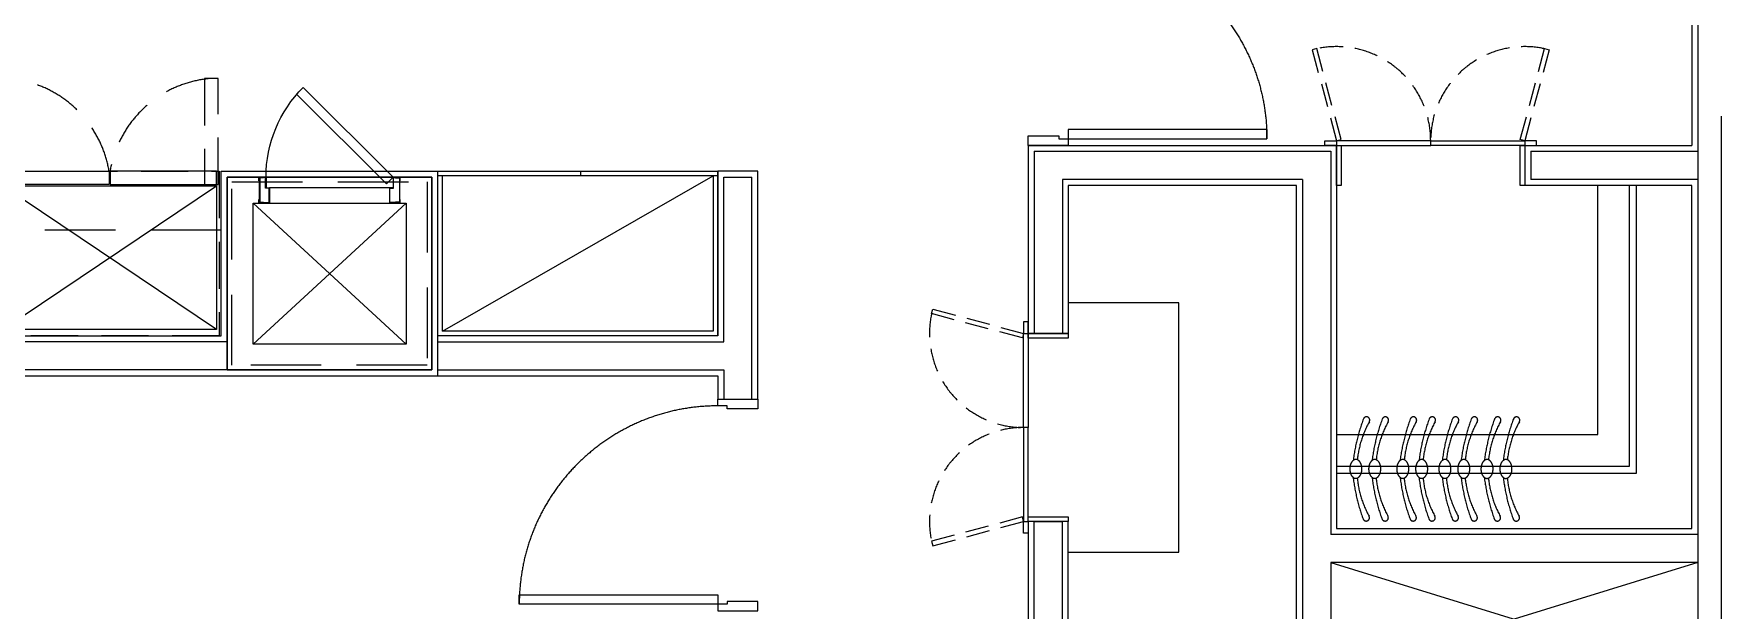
# Model space of a CAD drawing. Header units: millimetres. Extents: x 10000 to 302800, y 6800 to 229018.
# Drawn here: x 181806 to 188978, y 43375 to 45828 of the extents above; entities that cross this region are included whole.
import ezdxf

# ---------------------------------------------------------------- set-up
doc = ezdxf.new("R2010")
doc.units = ezdxf.units.MM
doc.header["$LTSCALE"] = 400
doc.header["$MEASUREMENT"] = 0
for name, pattern in [('X-GRID_5~ROOF$0$CENTER2', [1.125, 0.75, -0.125, 0.125, -0.125]), ('X-ROOM TYPE-SR-2bay corner$0$HIDDEN', [0.375, 0.25, -0.125]), ('X-ROOM TYPE-SR-2bay corner$0$PHANTOM2', [1.25, 0.625, -0.125, 0.125, -0.125, 0.125, -0.125]), ('X-ROOM TYPE-SR-2bay corner$0$X-ROOM TYPE-HOTEL-DS-1$0$DASHED', [3, 2, -1]), ('X-ROOM TYPE-SR-2bay corner$0$X-ROOM TYPE-SR-2bay_1$0$PHANTOM2', [1.25, 0.625, -0.125, 0.125, -0.125, 0.125, -0.125])]:
    doc.linetypes.add(name, pattern=pattern)
doc.layers.get('0').update_dxf_attribs({"linetype": 'CONTINUOUS'})
for name, color, linetype in [('A-TXT1', 3, 'CONTINUOUS'), ('X-GRID_5~ROOF$0$A-CEN1', 1, 'X-GRID_5~ROOF$0$CENTER2'), ('X-INT-HOTEL-9F~20F$0$A-DOOR', 4, 'CONTINUOUS'), ('X-ROOM TYPE-SR-2bay corner$0$.WA_BUILT-IN LOW', 252, 'CONTINUOUS'), ('X-ROOM TYPE-SR-2bay corner$0$.WA_Built-in_Lower', 252, 'CONTINUOUS'), ('X-ROOM TYPE-SR-2bay corner$0$.WA_Door Swing', 252, 'CONTINUOUS'), ('X-ROOM TYPE-SR-2bay corner$0$.WA_Wall-Finish', 252, 'CONTINUOUS'), ('X-ROOM TYPE-SR-2bay corner$0$A-OPEN2', 252, 'X-ROOM TYPE-SR-2bay corner$0$X-ROOM TYPE-HOTEL-DS-1$0$DASHED'), ('X-ROOM TYPE-SR-2bay corner$0$A-WALD', 7, 'CONTINUOUS'), ('X-ROOM TYPE-SR-2bay corner$0$X-ROOM TYPE-SR-2bay_1$0$__Door-bomba', 252, 'CONTINUOUS')]:
    doc.layers.add(name, color=color, linetype=linetype)

# ---------------------------------------------------------------- blocks, each defined once
blk = doc.blocks.new('X-GRID_5~ROOF')
at = {"layer": 'X-GRID_5~ROOF$0$A-CEN1', "ltscale": 10}
blk.add_line((184198.8, 81871.2), (184198.8, 33068.4), dxfattribs=at)
blk = doc.blocks.new('X-ROOM TYPE-SR-2bay corner$0$DOOR-900-11')
at = {"color": 8, "linetype": 'X-ROOM TYPE-SR-2bay corner$0$X-ROOM TYPE-SR-2bay_1$0$PHANTOM2', "ltscale": 200}
blk.add_arc((-85, 28), 844, 90, 180, dxfattribs=at)
at = {"layer": 'X-ROOM TYPE-SR-2bay corner$0$X-ROOM TYPE-SR-2bay_1$0$__Door-bomba'}
for points in [[(85, 900), (85, 860), (-45, 860), (-45, 872), (-85, 872), (-85, 900)], [(-85, 28), (-929, 28), (-929, 68), (-85, 68)], [(85, 0), (85, 40), (-45, 40), (-45, 28), (-85, 28), (-85, 0)]]:
    blk.add_lwpolyline(points, close=True, dxfattribs=at)
blk = doc.blocks.new('X-ROOM TYPE-SR-2bay corner$0$DOOR-900')
at = {"linetype": 'X-ROOM TYPE-SR-2bay corner$0$X-ROOM TYPE-SR-2bay_1$0$PHANTOM2', "ltscale": 200}
blk.add_arc((-28, -85), 844, 180, 270, dxfattribs=at)
at = {"layer": 'X-ROOM TYPE-SR-2bay corner$0$X-ROOM TYPE-SR-2bay_1$0$__Door-bomba'}
for points in [[(-900, 85), (-860, 85), (-860, -45), (-872, -45), (-872, -85), (-900, -85)], [(0, 85), (-40, 85), (-40, -45), (-28, -45), (-28, -85), (0, -85)], [(-28, -85), (-28, -929), (-68, -929), (-68, -85)]]:
    blk.add_lwpolyline(points, close=True, dxfattribs=at)
blk = doc.blocks.new('X-ROOM TYPE-SR-2bay corner$0$REF-604L')
at = {"layer": 'X-ROOM TYPE-SR-2bay corner$0$.WA_Built-in_Lower', "ltscale": 2}
for p, q in [((-454, 27), (454, 638)), ((454, 27), (-454, 638))]:
    blk.add_line(p, q, dxfattribs=at)
at = {"layer": 'X-ROOM TYPE-SR-2bay corner$0$.WA_Built-in_Lower', "linetype": 'X-ROOM TYPE-SR-2bay corner$0$HIDDEN', "ltscale": 2}
for points in [[(-461, 643), (-461, 1095), (-404, 1095), (-404, 643)], [(461, 643), (461, 1095), (404, 1095), (404, 643)], [(-466, 700), (466, 700), (466, 0), (-466, 0)]]:
    blk.add_lwpolyline(points, close=True, dxfattribs=at)
at = {"layer": 'X-ROOM TYPE-SR-2bay corner$0$.WA_Built-in_Lower'}
for points in [[(-454, 700), (-2, 700), (-2, 643), (-454, 643)], [(2, 643), (454, 643), (454, 700), (2, 700)], [(-454, 638), (454, 638), (454, 27), (-454, 27)]]:
    blk.add_lwpolyline(points, close=True, dxfattribs=at)
at = {"layer": 'X-ROOM TYPE-SR-2bay corner$0$.WA_Built-in_Lower', "linetype": 'X-ROOM TYPE-SR-2bay corner$0$HIDDEN', "ltscale": 2}
for centre, start, end in [((-470.1, 621.9), 9.47317, 85.45172), ((470.1, 621.9), 94.54828, 170.52683)]:
    blk.add_arc(centre, 474.6, start, end, dxfattribs=at)
blk = doc.blocks.new('X-ROOM TYPE-SR-2bay corner')
blk.add_line((182418.8, 62091.2), (182418.8, 62091.2))
at = {"layer": 'X-ROOM TYPE-SR-2bay corner$0$.WA_BUILT-IN LOW', "linetype": 'X-ROOM TYPE-SR-2bay corner$0$HIDDEN', "ltscale": 50}
blk.add_line((178763.9, 62956.1), (179914.1, 63616.1), dxfattribs=at)
at = {"layer": 'X-ROOM TYPE-SR-2bay corner$0$.WA_BUILT-IN LOW', "linetype": 'X-ROOM TYPE-SR-2bay corner$0$HIDDEN', "ltscale": 100}
for points in [[(182563.8, 62381.2), (183808.8, 62381.2), (183808.8, 63576.2)], [(182563.8, 62351.2), (183838.8, 62351.2), (183838.8, 63576.2)]]:
    blk.add_lwpolyline(points, dxfattribs=at)
for centre, radius, start, end in [((183415.1, 62307.8), 786.7, 159.56514, 172.83201), ((183066.5, 62367.1), 416.5, 150.73681, 174.23382), ((182690.9, 62577.6), 13.9, 330.73681, 159.56514), ((183495.3, 62307.8), 786.7, 159.56514, 172.83201), ((183146.7, 62367.1), 416.5, 150.73681, 174.23382), ((182771.2, 62577.6), 13.9, 330.73681, 159.56514), ((183614.5, 62307.8), 786.7, 159.56514, 172.83201), ((183265.9, 62367.1), 416.5, 150.73681, 174.23382), ((182890.4, 62577.6), 13.9, 330.73681, 159.56514), ((183694.8, 62307.8), 786.7, 159.56514, 172.83201), ((183346.2, 62367.1), 416.5, 150.73681, 174.23382), ((182970.6, 62577.6), 13.9, 330.73681, 159.56514), ((183793.6, 62307.8), 786.7, 159.56514, 172.83201), ((183445, 62367.1), 416.5, 150.73681, 174.23382), ((183069.4, 62577.6), 13.9, 330.73681, 159.56514), ((183873.8, 62307.8), 786.7, 159.56514, 172.83201), ((183525.2, 62367.1), 416.5, 150.73681, 174.23382), ((183149.7, 62577.6), 13.9, 330.73681, 159.56514), ((183972.6, 62307.6), 786.7, 159.56514, 172.83201), ((183624, 62367), 416.5, 150.73681, 174.23382), ((183248.4, 62577.4), 13.9, 330.73681, 159.56514), ((184052.8, 62307.6), 786.7, 159.56514, 172.83201), ((183704.2, 62367), 416.5, 150.73681, 174.23382), ((183328.7, 62577.4), 13.9, 330.73681, 159.56514), ((183415.4, 62427.8), 786.7, 186.83438, 200.10125), ((183066.5, 62370.4), 416.5, 185.43257, 208.92959), ((183495.7, 62427.8), 786.7, 186.83438, 200.10125), ((183146.7, 62370.4), 416.5, 185.43257, 208.92959), ((183614.9, 62427.8), 786.7, 186.83438, 200.10125), ((183265.9, 62370.4), 416.5, 185.43257, 208.92959), ((183695.1, 62427.8), 786.7, 186.83438, 200.10125), ((183346.2, 62370.4), 416.5, 185.43257, 208.92959), ((183793.9, 62427.8), 786.7, 186.83438, 200.10125), ((183445, 62370.4), 416.5, 185.43257, 208.92959), ((183874.1, 62427.8), 786.7, 186.83438, 200.10125), ((183525.2, 62370.4), 416.5, 185.43257, 208.92959), ((183972.9, 62427.6), 786.7, 186.83438, 200.10125), ((183624, 62370.3), 416.5, 185.43257, 208.92959), ((184053.2, 62427.6), 786.7, 186.83438, 200.10125), ((183704.2, 62370.3), 416.5, 185.43257, 208.92959), ((182689.7, 62162.2), 13.9, 200.10125, 28.92959), ((182770, 62162.2), 13.9, 200.10125, 28.92959), ((182889.2, 62162.2), 13.9, 200.10125, 28.92959), ((182969.4, 62162.2), 13.9, 200.10125, 28.92959), ((183068.2, 62162.2), 13.9, 200.10125, 28.92959), ((183148.4, 62162.2), 13.9, 200.10125, 28.92959), ((183247.2, 62162), 13.9, 200.10125, 28.92959), ((183327.5, 62162), 13.9, 200.10125, 28.92959)]:
    blk.add_arc(centre, radius, start, end, dxfattribs=at)
at = {"layer": 'X-ROOM TYPE-SR-2bay corner$0$.WA_BUILT-IN LOW', "linetype": 'X-ROOM TYPE-SR-2bay corner$0$HIDDEN', "ltscale": 50}
for centre, radius, start, end in [((182664.4, 62374.8), 43.7, 147.15472, 164.95346), ((182653, 62382.1), 30.1, 122.68504, 147.15472), ((182645.9, 62393.2), 16.9, 89.8332, 122.68504), ((182645.9, 62393.2), 16.9, 56.98135, 89.8332), ((182638.7, 62382.1), 30.1, 32.51167, 56.98135), ((182627.2, 62374.9), 43.7, 14.71293, 32.51167), ((182744.6, 62374.8), 43.7, 147.15472, 164.95346), ((182733.2, 62382.1), 30.1, 122.68504, 147.15472), ((182726.1, 62393.2), 16.9, 89.8332, 122.68504), ((182726.1, 62393.2), 16.9, 56.98135, 89.8332), ((182718.9, 62382.1), 30.1, 32.51167, 56.98135), ((182707.5, 62374.9), 43.7, 14.71293, 32.51167), ((182863.8, 62374.8), 43.7, 147.15472, 164.95346), ((182852.5, 62382.1), 30.1, 122.68504, 147.15472), ((182845.3, 62393.2), 16.9, 89.8332, 122.68504), ((182845.3, 62393.2), 16.9, 56.98135, 89.8332), ((182838.1, 62382.1), 30.1, 32.51167, 56.98135), ((182826.7, 62374.9), 43.7, 14.71293, 32.51167), ((182944.1, 62374.8), 43.7, 147.15472, 164.95346), ((182932.7, 62382.1), 30.1, 122.68504, 147.15472), ((182925.6, 62393.2), 16.9, 89.8332, 122.68504), ((182925.6, 62393.2), 16.9, 56.98135, 89.8332), ((182918.4, 62382.1), 30.1, 32.51167, 56.98135), ((182906.9, 62374.9), 43.7, 14.71293, 32.51167), ((183042.9, 62374.8), 43.7, 147.15472, 164.95346), ((183031.5, 62382.1), 30.1, 122.68504, 147.15472), ((183024.3, 62393.2), 16.9, 89.8332, 122.68504), ((183024.3, 62393.2), 16.9, 56.98135, 89.8332), ((183017.1, 62382.1), 30.1, 32.51167, 56.98135), ((183005.7, 62374.9), 43.7, 14.71293, 32.51167), ((183123.1, 62374.8), 43.7, 147.15472, 164.95346), ((183111.7, 62382.1), 30.1, 122.68504, 147.15472), ((183104.6, 62393.2), 16.9, 89.8332, 122.68504), ((183104.6, 62393.2), 16.9, 56.98135, 89.8332), ((183097.4, 62382.1), 30.1, 32.51167, 56.98135), ((183086, 62374.9), 43.7, 14.71293, 32.51167), ((183221.9, 62374.6), 43.7, 147.15472, 164.95346), ((183210.5, 62381.9), 30.1, 122.68504, 147.15472), ((183203.4, 62393), 16.9, 89.8332, 122.68504), ((183203.4, 62393), 16.9, 56.98135, 89.8332), ((183196.2, 62382), 30.1, 32.51167, 56.98135), ((183184.7, 62374.7), 43.7, 14.71293, 32.51167), ((183302.1, 62374.6), 43.7, 147.15472, 164.95346), ((183290.7, 62381.9), 30.1, 122.68504, 147.15472), ((183283.6, 62393), 16.9, 89.8332, 122.68504), ((183283.6, 62393), 16.9, 56.98135, 89.8332), ((183276.4, 62382), 30.1, 32.51167, 56.98135), ((183265, 62374.7), 43.7, 14.71293, 32.51167), ((182682.4, 62369.9), 62.4, 164.95346, 179.8332), ((182682.4, 62369.9), 62.4, 179.8332, 194.71293), ((182664.3, 62365.2), 43.7, 194.71293, 212.51167), ((182652.9, 62357.9), 30.1, 212.51167, 236.98135), ((182645.7, 62346.8), 16.9, 236.98135, 269.8332), ((182645.7, 62346.8), 16.9, 269.8332, 302.68504), ((182638.6, 62357.9), 30.1, 302.68504, 327.15472), ((182627.2, 62365.3), 43.7, 327.15472, 344.95346), ((182609.2, 62370.1), 62.4, 344.95346, 359.8332), ((182609.2, 62370.1), 62.4, 359.8332, 14.71293), ((182762.6, 62369.9), 62.4, 164.95346, 179.8332), ((182762.6, 62369.9), 62.4, 179.8332, 194.71293), ((182744.6, 62365.2), 43.7, 194.71293, 212.51167), ((182733.2, 62357.9), 30.1, 212.51167, 236.98135), ((182726, 62346.8), 16.9, 236.98135, 269.8332), ((182726, 62346.8), 16.9, 269.8332, 302.68504), ((182718.8, 62357.9), 30.1, 302.68504, 327.15472), ((182707.4, 62365.3), 43.7, 327.15472, 344.95346), ((182689.4, 62370.1), 62.4, 344.95346, 359.8332), ((182689.4, 62370.1), 62.4, 359.8332, 14.71293), ((182881.9, 62369.9), 62.4, 164.95346, 179.8332), ((182881.9, 62369.9), 62.4, 179.8332, 194.71293), ((182863.8, 62365.2), 43.7, 194.71293, 212.51167), ((182852.4, 62357.9), 30.1, 212.51167, 236.98135), ((182845.2, 62346.8), 16.9, 236.98135, 269.8332), ((182845.2, 62346.8), 16.9, 269.8332, 302.68504), ((182838.1, 62357.9), 30.1, 302.68504, 327.15472), ((182826.7, 62365.3), 43.7, 327.15472, 344.95346), ((182808.7, 62370.1), 62.4, 344.95346, 359.8332), ((182808.7, 62370.1), 62.4, 359.8332, 14.71293), ((182962.1, 62369.9), 62.4, 164.95346, 179.8332), ((182962.1, 62369.9), 62.4, 179.8332, 194.71293), ((182944, 62365.2), 43.7, 194.71293, 212.51167), ((182932.6, 62357.9), 30.1, 212.51167, 236.98135), ((182925.4, 62346.8), 16.9, 236.98135, 269.8332), ((182925.4, 62346.8), 16.9, 269.8332, 302.68504), ((182918.3, 62357.9), 30.1, 302.68504, 327.15472), ((182906.9, 62365.3), 43.7, 327.15472, 344.95346), ((182888.9, 62370.1), 62.4, 344.95346, 359.8332), ((182888.9, 62370.1), 62.4, 359.8332, 14.71293), ((183060.9, 62369.9), 62.4, 164.95346, 179.8332), ((183060.9, 62369.9), 62.4, 179.8332, 194.71293), ((183042.8, 62365.2), 43.7, 194.71293, 212.51167), ((183031.4, 62357.9), 30.1, 212.51167, 236.98135), ((183024.2, 62346.8), 16.9, 236.98135, 269.8332), ((183024.2, 62346.8), 16.9, 269.8332, 302.68504), ((183017.1, 62357.9), 30.1, 302.68504, 327.15472), ((183005.7, 62365.3), 43.7, 327.15472, 344.95346), ((182987.7, 62370.1), 62.4, 344.95346, 359.8332), ((182987.7, 62370.1), 62.4, 359.8332, 14.71293), ((183141.1, 62369.9), 62.4, 164.95346, 179.8332), ((183141.1, 62369.9), 62.4, 179.8332, 194.71293), ((183123.1, 62365.2), 43.7, 194.71293, 212.51167), ((183111.6, 62357.9), 30.1, 212.51167, 236.98135), ((183104.4, 62346.8), 16.9, 236.98135, 269.8332), ((183104.4, 62346.8), 16.9, 269.8332, 302.68504), ((183097.3, 62357.9), 30.1, 302.68504, 327.15472), ((183085.9, 62365.3), 43.7, 327.15472, 344.95346), ((183067.9, 62370.1), 62.4, 344.95346, 359.8332), ((183067.9, 62370.1), 62.4, 359.8332, 14.71293), ((183239.9, 62369.7), 62.4, 164.95346, 179.8332), ((183239.9, 62369.7), 62.4, 179.8332, 194.71293), ((183221.8, 62365), 43.7, 194.71293, 212.51167), ((183210.4, 62357.7), 30.1, 212.51167, 236.98135), ((183203.2, 62346.6), 16.9, 236.98135, 269.8332), ((183203.2, 62346.6), 16.9, 269.8332, 302.68504), ((183196.1, 62357.8), 30.1, 302.68504, 327.15472), ((183184.7, 62365.1), 43.7, 327.15472, 344.95346), ((183166.7, 62369.9), 62.4, 344.95346, 359.8332), ((183166.7, 62369.9), 62.4, 359.8332, 14.71293), ((183320.1, 62369.7), 62.4, 164.95346, 179.8332), ((183320.1, 62369.7), 62.4, 179.8332, 194.71293), ((183302.1, 62365), 43.7, 194.71293, 212.51167), ((183290.7, 62357.7), 30.1, 212.51167, 236.98135), ((183283.5, 62346.6), 16.9, 236.98135, 269.8332), ((183283.5, 62346.6), 16.9, 269.8332, 302.68504), ((183276.3, 62357.8), 30.1, 302.68504, 327.15472), ((183264.9, 62365.1), 43.7, 327.15472, 344.95346), ((183246.9, 62369.9), 62.4, 344.95346, 359.8332), ((183246.9, 62369.9), 62.4, 359.8332, 14.71293)]:
    blk.add_arc(centre, radius, start, end, dxfattribs=at)
at = {"layer": 'X-ROOM TYPE-SR-2bay corner$0$.WA_Built-in_Lower'}
for p, q in [((179934.1, 63616.1), (178743.9, 63616.1)), ((179351.5, 63616.2), (179351.5, 63636.2)), ((181893.8, 63076.2), (181423.8, 63076.2)), ((181893.8, 62016.2), (181893.8, 63076.2)), ((181423.8, 62016.2), (181893.8, 62016.2))]:
    blk.add_line(p, q, dxfattribs=at)
at = {"layer": 'X-ROOM TYPE-SR-2bay corner$0$.WA_Built-in_Lower', "linetype": 'X-ROOM TYPE-SR-2bay corner$0$HIDDEN', "ltscale": 3}
blk.add_line((177823.9, 63386.1), (174298.8, 63386.1), dxfattribs=at)
at = {"layer": 'X-ROOM TYPE-SR-2bay corner$0$.WA_Built-in_Lower', "linetype": 'X-ROOM TYPE-SR-2bay corner$0$HIDDEN'}
for points in [[(182583.1, 63771.4), (182479.6, 64157.7), (182460.3, 64152.6), (182563.8, 63766.2)], [(183344.5, 63771.4), (183448, 64157.7), (183467.3, 64152.6), (183363.8, 63766.2)], [(181228.6, 62926.9), (180842.3, 63030.4), (180847.4, 63049.7), (181233.8, 62946.2)], [(181228.6, 62165.5), (180842.3, 62062), (180847.4, 62042.7), (181233.8, 62146.2)]]:
    blk.add_lwpolyline(points, close=True, dxfattribs=at)
at = {"layer": 'X-ROOM TYPE-SR-2bay corner$0$.WA_Built-in_Lower'}
for points in [[(182563.8, 63766.2), (182563.8, 63746.2), (182513.8, 63746.2), (182513.8, 63766.2)], [(182563.8, 63746.2), (182963.8, 63746.2), (182963.8, 63766.2), (182563.8, 63766.2)], [(183363.8, 63746.2), (182963.8, 63746.2), (182963.8, 63766.2), (183363.8, 63766.2)], [(183363.8, 63766.2), (183363.8, 63746.2), (183413.8, 63746.2), (183413.8, 63766.2)], [(182563.8, 63576.2), (182563.8, 63746.2), (182583.8, 63746.2), (182583.8, 63576.2)], [(183343.8, 63576.2), (183343.8, 63746.2), (183363.8, 63746.2), (183363.8, 63576.2)], [(178743.9, 63636.1), (179934.1, 63636.2), (179934.1, 62936.2), (178743.9, 62936.1)], [(181233.8, 62946.2), (181253.8, 62946.2), (181253.8, 62996.2), (181233.8, 62996.2)], [(181253.8, 62946.2), (181253.8, 62546.2), (181233.8, 62546.2), (181233.8, 62946.2)], [(181423.8, 62926.2), (181253.8, 62926.2), (181253.8, 62946.2), (181423.8, 62946.2)], [(181253.8, 62146.2), (181253.8, 62546.2), (181233.8, 62546.2), (181233.8, 62146.2)], [(181233.8, 62146.2), (181253.8, 62146.2), (181253.8, 62096.2), (181233.8, 62096.2)], [(181423.8, 62146.2), (181253.8, 62146.2), (181253.8, 62166.2), (181423.8, 62166.2)]]:
    blk.add_lwpolyline(points, close=True, dxfattribs=at)
for points in [[(179914.1, 63616.2), (179914.1, 62956.2), (178763.9, 62956.1), (178763.9, 63616.1)], [(182563.8, 62516.2), (183673.8, 62516.2), (183673.8, 63576.2)]]:
    blk.add_lwpolyline(points, dxfattribs=at)
at = {"layer": 'X-ROOM TYPE-SR-2bay corner$0$.WA_Built-in_Lower', "linetype": 'X-ROOM TYPE-SR-2bay corner$0$HIDDEN'}
for centre, start, end in [((182563.8, 63766.2), 359.99974, 102.13402), ((183363.8, 63766.2), 77.86598, 180.00026), ((181233.8, 62946.2), 167.86598, 270.00026), ((181233.8, 62146.2), 89.99974, 192.13402)]:
    blk.add_arc(centre, 400, start, end, dxfattribs=at)
at = {"layer": 'X-ROOM TYPE-SR-2bay corner$0$.WA_Wall-Finish'}
for p, q in [((181253.8, 63746.2), (182563.8, 63746.2)), ((182563.8, 63746.2), (182563.8, 62116.2)), ((183363.8, 63746.2), (184073.8, 63746.2)), ((183363.8, 63746.2), (183363.8, 63576.2)), ((178743.9, 62766.1), (178743.9, 63636.1)), ((180104.1, 62666.2), (180104.1, 63636.2)), ((182393.8, 63576.2), (181423.8, 63576.2)), ((181423.8, 63576.2), (181423.8, 62946.2)), ((182393.8, 61516.2), (182393.8, 63576.2)), ((184073.8, 63576.2), (183363.8, 63576.2)), ((184073.8, 62116.2), (184073.8, 63576.2)), ((173848.8, 62766.2), (178743.9, 62766.1)), ((179934.1, 62766.2), (179934.1, 62666.2)), ((181423.8, 61516.2), (181423.8, 62146.2)), ((182563.8, 62116.2), (184073.8, 62116.2))]:
    blk.add_line(p, q, dxfattribs=at)
at = {"layer": 'X-ROOM TYPE-SR-2bay corner$0$.WA_Wall-Finish', "ltscale": 2}
for p, q in [((181253.8, 63746.2), (181253.8, 62946.2)), ((180104.1, 63636.2), (179934.1, 63636.2)), ((179934.1, 62936.2), (179934.1, 63636.2)), ((179934.1, 62936.2), (178743.9, 62936.1)), ((181423.8, 62946.2), (181253.8, 62946.2)), ((178743.9, 62766.1), (179934.1, 62766.2)), ((179934.1, 62666.2), (180104.1, 62666.2)), ((181423.8, 62146.2), (181253.8, 62146.2)), ((181253.8, 62146.2), (181253.8, 61331.2))]:
    blk.add_line(p, q, dxfattribs=at)
blk.add_lwpolyline([(183573.9, 67621.2), (183573.9, 65896.2), (184073.8, 65896.2), (184073.8, 63746.2)], dxfattribs=at)
at = {"layer": 'X-ROOM TYPE-SR-2bay corner$0$.WA_Wall-Finish', "ltscale": 5}
blk.add_lwpolyline([(173848.8, 62936.2), (177823.9, 62936.1), (177823.9, 63636.1), (178743.9, 63636.1)], dxfattribs=at)
at = {"layer": 'X-ROOM TYPE-SR-2bay corner$0$.WA_Wall-Finish', "linetype": 'X-ROOM TYPE-SR-2bay corner$0$HIDDEN', "ltscale": 3}
blk.add_lwpolyline([(177868.9, 63591.1), (178698.9, 63591.1), (178698.9, 62811.1), (177868.9, 62811.1)], close=True, dxfattribs=at)
at = {"layer": 'X-ROOM TYPE-SR-2bay corner$0$A-OPEN2', "linetype": 'X-ROOM TYPE-SR-2bay corner$0$PHANTOM2', "ltscale": 5}
for p, q in [((178608.9, 62901.1), (177958.9, 63501.1)), ((177958.9, 62901.1), (178608.9, 63501.1)), ((182538.8, 61971.2), (184098.8, 61491.2)), ((184098.8, 61971.2), (182538.8, 61491.2))]:
    blk.add_line(p, q, dxfattribs=at)
at = {"layer": 'X-ROOM TYPE-SR-2bay corner$0$A-WALD'}
for p, q in [((184098.8, 67821.2), (184098.8, 58871.2)), ((181278.8, 63721.2), (182538.8, 63721.2)), ((181278.8, 63721.2), (181278.8, 62946.2)), ((182538.8, 63721.2), (182538.8, 62091.2)), ((183388.8, 63721.2), (184098.8, 63721.2)), ((183388.8, 63721.2), (183388.8, 63601.2)), ((177848.9, 63611.1), (178718.9, 63611.1)), ((177848.9, 62791.1), (177848.9, 63611.1)), ((178718.9, 63611.1), (177848.9, 63611.1)), ((177848.9, 63611.1), (177848.9, 62791.1)), ((178718.9, 63611.1), (178718.9, 62791.1)), ((178718.9, 62791.1), (178718.9, 63611.1)), ((179959.1, 62911.2), (179959.1, 63611.2)), ((179959.1, 63611.2), (180079.1, 63611.2)), ((180079.1, 62666.2), (180079.1, 63611.2)), ((181398.8, 63601.2), (181398.8, 62946.2)), ((182418.8, 63601.2), (181398.8, 63601.2)), ((182418.8, 63601.2), (182418.8, 61491.2)), ((184098.8, 63601.2), (183388.8, 63601.2)), ((177958.9, 63501.1), (178608.9, 63501.1)), ((177958.9, 62901.1), (177958.9, 63501.1)), ((178608.9, 63501.1), (178608.9, 62901.1)), ((177848.9, 62911.1), (173848.8, 62911.2)), ((178608.9, 62901.1), (177958.9, 62901.1)), ((178743.9, 62911.1), (179959.1, 62911.2)), ((181278.8, 62946.2), (181398.8, 62946.2)), ((177848.9, 62791.1), (173848.8, 62791.2)), ((177848.9, 62791.1), (177848.9, 62791.1)), ((178718.9, 62791.1), (177848.9, 62791.1)), ((177848.9, 62791.1), (178718.9, 62791.1)), ((178743.9, 62791.1), (179959.1, 62791.1)), ((179959.1, 62791.1), (179959.1, 62666.2)), ((179959.1, 62666.2), (180079.1, 62666.2)), ((181278.8, 61371.2), (181278.8, 62146.2)), ((181278.8, 62146.2), (181398.8, 62146.2)), ((181398.8, 61491.2), (181398.8, 62146.2)), ((184098.8, 62091.2), (182538.8, 62091.2)), ((184098.8, 61971.2), (182538.8, 61971.2)), ((182538.8, 61971.2), (182538.8, 61491.2))]:
    blk.add_line(p, q, dxfattribs=at)
at = {"layer": 'X-ROOM TYPE-SR-2bay corner$0$.WA_Built-in_Lower'}
blk.add_blockref('X-ROOM TYPE-SR-2bay corner$0$REF-604L', (177348.9, 62936.1), dxfattribs=at)
at = {"layer": 'X-ROOM TYPE-SR-2bay corner$0$.WA_Door Swing', "xscale": -1, "rotation": 90}
blk.add_blockref('X-ROOM TYPE-SR-2bay corner$0$DOOR-900', (181338.8, 63746.2), dxfattribs=at)
at = {"layer": 'X-ROOM TYPE-SR-2bay corner$0$.WA_Door Swing'}
blk.add_blockref('X-ROOM TYPE-SR-2bay corner$0$DOOR-900-11', (180019.1, 61766.2), dxfattribs=at)
blk = doc.blocks.new('*U748')
at = {"layer": 'X-INT-HOTEL-9F~20F$0$A-DOOR', "color": 8}
for p, q in [((570, 0), (30, 0)), ((45, -45), (555, -45)), ((555, -110), (45, -110))]:
    blk.add_line(p, q, dxfattribs=at)
at = {"layer": 'X-INT-HOTEL-9F~20F$0$A-DOOR'}
for points in [[(411.8, 381.8), (30, 0), (58.3, -28.3), (440.1, 353.6)], [(1.6, -15), (1.6, -15), (1.6, -15), (0, -15), (0, 0), (30, 0), (30, -45), (45, -45), (45, -110), (0, -110), (0, -95), (1.6, -95), (1.6, -95), (1.6, -95), (1.6, -108.4), (43.4, -108.4), (43.4, -46.6), (28.4, -46.6), (28.4, -1.6), (1.6, -1.6)], [(598.4, -15), (598.4, -15), (598.4, -15), (600, -15), (600, 0), (570, 0), (570, -45), (555, -45), (555, -110), (600, -110), (600, -95), (598.4, -95), (598.4, -95), (598.4, -95), (598.4, -108.4), (556.6, -108.4), (556.6, -46.6), (571.6, -46.6), (571.6, -1.6), (598.4, -1.6)]]:
    blk.add_lwpolyline(points, close=True, dxfattribs=at)
at = {"layer": 'X-INT-HOTEL-9F~20F$0$A-DOOR', "color": 8}
for points in [[(20, -108.4), (1.6, -108.4), (1.6, -1.6), (20, -1.6), (20, -3.2), (3.2, -3.2), (3.2, -106.8), (20, -106.8)], [(580, -108.4), (598.4, -108.4), (598.4, -1.6), (580, -1.6), (580, -3.2), (596.8, -3.2), (596.8, -106.8), (580, -106.8)]]:
    blk.add_lwpolyline(points, close=True, dxfattribs=at)
blk.add_arc((30, 0), 540, 0, 45, dxfattribs=at)
blk = doc.blocks.new('X-INT-HOTEL-9F~20F$0$객실 샤프트 점검도어(HOTEL)')
at = {"layer": 'X-INT-HOTEL-9F~20F$0$A-DOOR', "xscale": -1}
blk.add_blockref('*U748', (176268.9, 74311.1), dxfattribs=at)
blk = doc.blocks.new('X-INT-HOTEL-9F~20F')
blk.add_blockref('X-ROOM TYPE-SR-2bay corner', (0, 0.1))
at = {"layer": 'X-INT-HOTEL-9F~20F$0$A-DOOR'}
blk.add_blockref('X-INT-HOTEL-9F~20F$0$객실 샤프트 점검도어(HOTEL)', (2315, -10699.9), dxfattribs=at)
blk = doc.blocks.new('X-BASE-9F')
blk.add_blockref('X-GRID_5~ROOF', (0, 0))
blk.add_blockref('X-INT-HOTEL-9F~20F', (0, 0))

msp = doc.modelspace()

# ---------------------------------------------------------------- block references
at = {"layer": 'A-TXT1'}
msp.add_blockref('X-BASE-9F', (4779.3, -18393.7), dxfattribs=at)

doc.saveas('drawing.dxf')
